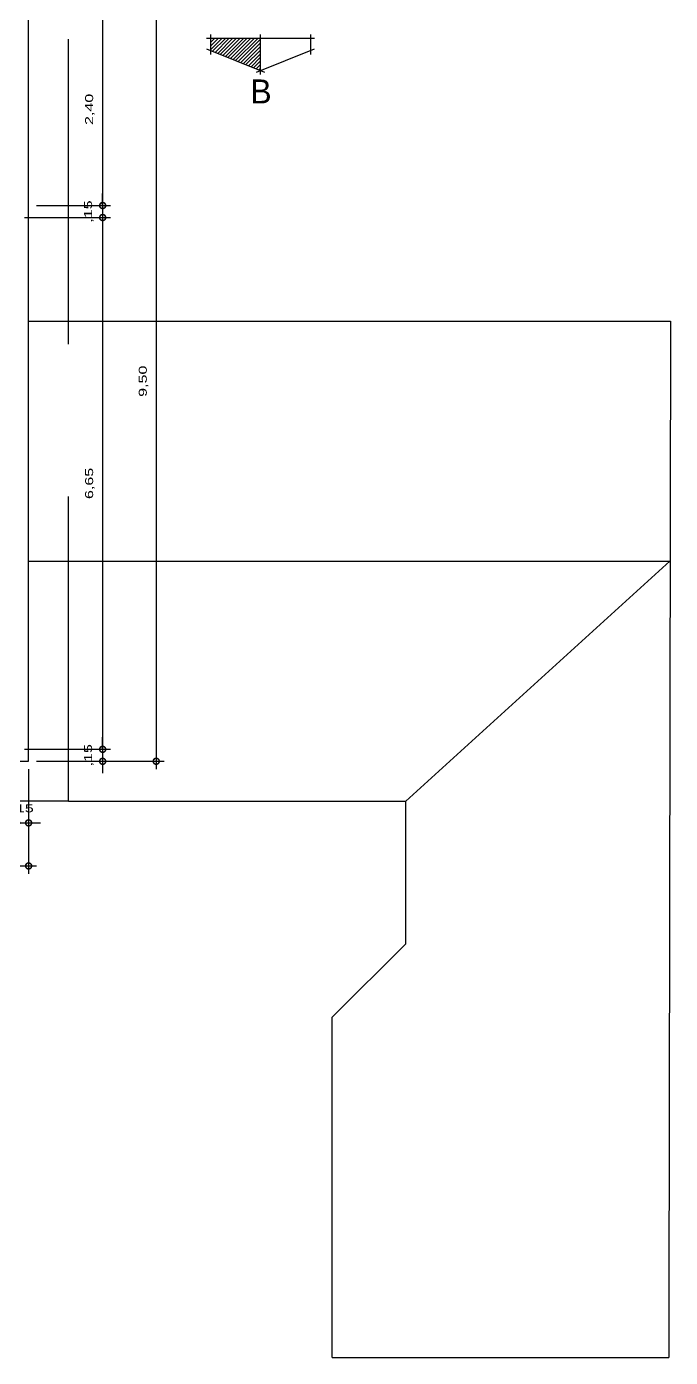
# Model space of a CAD drawing. Header units: millimetres. Extents: x 79.3 to 137.8, y -24.9 to 34.2.
# Drawn here: x 92.95 to 101, y -20.74 to -4.1 of the extents above; entities that cross this region are included whole.
import ezdxf

# ---------------------------------------------------------------- set-up
doc = ezdxf.new("R2010")
doc.units = ezdxf.units.MM
doc.header["$LTSCALE"] = 0.6
doc.header["$MEASUREMENT"] = 0
doc.linetypes.add('HIDDEN', pattern=[9.525, 6.35, -3.175])
doc.layers.get('DEFPOINTS').update_dxf_attribs({"color": 253})
for name, color, linetype in [('0.1', 1, 'Continuous'), ('0.4', 4, 'Continuous'), ('02', 2, 'Continuous'), ('AR-ALV', 5, 'Continuous'), ('AR-PRJ', 12, 'HIDDEN')]:
    doc.layers.add(name, color=color, linetype=linetype)
doc.styles.add('stylUS BT', font='stylu.ttf', dxfattribs={"width": 1.5})
doc.dimstyles.new('ARQ_100 1', dxfattribs={"dimtxt": 0.1, "dimasz": 0.15, "dimexe": 0.1, "dimexo": 0.1, "dimgap": 0.1, "dimtad": 1, "dimzin": 6, "dimtxsty": 'stylUS BT', "dimblk": 'DOTSMALL', "dimcen": 0.1, "dimdle": 0.1, "dimclrd": 256, "dimclre": 256, "dimclrt": 2, "dimaunit": 1, "dimadec": 0, "dimazin": 0, "dimtfac": 1, "dimtmove": 2, "dimatfit": 3, "dimldrblk": 'OPEN30', "dimfxl": 1, "dimtolj": 1, "dimtzin": 0, "dimarcsym": 0})

# ---------------------------------------------------------------- blocks, each defined once
blk = doc.blocks.new('_DOTSMALL')
at = {"color": 0, "linetype": 'ByBlock', "const_width": 0.5}
blk.add_lwpolyline([(-0.0625, 0, 1), (0.0625, 0, 1)], format="xyb", close=True, dxfattribs=at)
blk = doc.blocks.new('*D148')
at = {"layer": '0.1', "lineweight": -2}
for p, q in [((92.823, -13.386), (92.823, -14.156)), ((92.973, -13.386), (92.973, -14.156)), ((92.823, -14.056), (92.673, -14.056)), ((92.823, -14.056), (92.973, -14.056)), ((92.973, -14.056), (93.123, -14.056))]:
    blk.add_line(p, q, dxfattribs=at)
at = {"layer": 'DEFPOINTS', "color": 0, "lineweight": -3}
for p in [(92.823, -13.286), (92.973, -13.286), (92.973, -14.056)]:
    blk.add_point(p, dxfattribs=at)
at = {"layer": '0.1', "lineweight": -2, "xscale": 0.15, "yscale": 0.15, "zscale": 0.15}
blk.add_blockref('_DOTSMALL', (92.823, -14.056), dxfattribs=at)
at = {"layer": '0.1', "lineweight": -2, "xscale": 0.15, "yscale": 0.15, "zscale": 0.15, "rotation": 180}
blk.add_blockref('_DOTSMALL', (92.973, -14.056), dxfattribs=at)
at = {"layer": '0.1', "color": 2, "lineweight": -3, "insert": (92.898, -13.883), "char_height": 0.1, "attachment_point": 5, "style": 'stylUS BT'}
blk.add_mtext('\\A1;,15', dxfattribs=at)
blk = doc.blocks.new('_Open30')
at = {"layer": 'AR-ALV', "color": 0, "lineweight": -2}
for p, q in [((-1, 0.27), (0, 0)), ((0, 0), (-1, -0.27)), ((0, 0), (-1, 0))]:
    blk.add_line(p, q, dxfattribs=at)
blk = doc.blocks.new('*D149')
at = {"layer": '0.1', "lineweight": -2}
for p, q in [((82.723, -13.386), (82.723, -14.694)), ((92.973, -13.386), (92.973, -14.694)), ((82.623, -14.594), (93.073, -14.594))]:
    blk.add_line(p, q, dxfattribs=at)
at = {"layer": 'DEFPOINTS', "color": 0, "lineweight": -3}
for p in [(82.723, -13.286), (92.973, -13.286), (92.973, -14.594)]:
    blk.add_point(p, dxfattribs=at)
at = {"layer": '0.1', "lineweight": -2, "xscale": 0.15, "yscale": 0.15, "zscale": 0.15, "rotation": 180}
blk.add_blockref('_DOTSMALL', (82.723, -14.594), dxfattribs=at)
at = {"layer": '0.1', "lineweight": -2, "xscale": 0.15, "yscale": 0.15, "zscale": 0.15}
blk.add_blockref('_DOTSMALL', (92.973, -14.594), dxfattribs=at)
at = {"layer": '0.1', "color": 2, "lineweight": -3, "insert": (87.848, -14.434), "char_height": 0.1, "attachment_point": 5, "style": 'stylUS BT'}
blk.add_mtext('\\A1;10,25', dxfattribs=at)
blk = doc.blocks.new('*D157')
at = {"layer": '0.1', "lineweight": -2}
for p, q in [((93.073, -3.936), (93.999, -3.936)), ((93.899, -3.836), (93.899, -6.44)), ((93.073, -6.34), (93.999, -6.34))]:
    blk.add_line(p, q, dxfattribs=at)
at = {"layer": 'DEFPOINTS', "color": 0, "lineweight": -3}
for p in [(92.973, -3.936), (92.973, -6.34), (93.899, -6.34)]:
    blk.add_point(p, dxfattribs=at)
at = {"layer": '0.1', "lineweight": -2, "xscale": 0.15, "yscale": 0.15, "zscale": 0.15}
for p, rotation in [((93.899, -3.936), 90), ((93.899, -6.34), 270)]:
    blk.add_blockref('_DOTSMALL', p, dxfattribs=dict(at, rotation=rotation))
at = {"layer": '0.1', "color": 2, "lineweight": -3, "insert": (93.739, -5.138), "char_height": 0.1, "attachment_point": 5, "rotation": 90, "style": 'stylUS BT'}
blk.add_mtext('\\A1;2,40', dxfattribs=at)
blk = doc.blocks.new('*D158')
at = {"layer": '0.1', "lineweight": -2}
for p, q in [((93.899, -6.34), (93.899, -6.19)), ((93.073, -6.34), (93.999, -6.34)), ((93.899, -6.34), (93.899, -6.49)), ((93.073, -6.49), (93.999, -6.49)), ((93.899, -6.49), (93.899, -6.64))]:
    blk.add_line(p, q, dxfattribs=at)
at = {"layer": 'DEFPOINTS', "color": 0, "lineweight": -3}
for p in [(92.973, -6.34), (92.973, -6.49), (93.899, -6.49)]:
    blk.add_point(p, dxfattribs=at)
at = {"layer": '0.1', "lineweight": -2, "xscale": 0.15, "yscale": 0.15, "zscale": 0.15}
for p, rotation in [((93.899, -6.34), 270), ((93.899, -6.49), 90)]:
    blk.add_blockref('_DOTSMALL', p, dxfattribs=dict(at, rotation=rotation))
at = {"layer": '0.1', "color": 2, "lineweight": -3, "insert": (93.726, -6.415), "char_height": 0.1, "attachment_point": 5, "rotation": 90, "style": 'stylUS BT'}
blk.add_mtext('\\A1;,15', dxfattribs=at)
blk = doc.blocks.new('*D159')
at = {"layer": '0.1', "lineweight": -2}
for p, q in [((93.899, -6.39), (93.899, -13.236)), ((92.923, -6.49), (93.999, -6.49)), ((92.923, -13.136), (93.999, -13.136))]:
    blk.add_line(p, q, dxfattribs=at)
at = {"layer": 'DEFPOINTS', "color": 0, "lineweight": -3}
for p in [(92.823, -6.49), (92.823, -13.136), (93.899, -13.136)]:
    blk.add_point(p, dxfattribs=at)
at = {"layer": '0.1', "lineweight": -2, "xscale": 0.15, "yscale": 0.15, "zscale": 0.15}
for p, rotation in [((93.899, -6.49), 90), ((93.899, -13.136), 270)]:
    blk.add_blockref('_DOTSMALL', p, dxfattribs=dict(at, rotation=rotation))
at = {"layer": '0.1', "color": 2, "lineweight": -3, "insert": (93.739, -9.813), "char_height": 0.1, "attachment_point": 5, "rotation": 90, "style": 'stylUS BT'}
blk.add_mtext('\\A1;6,65', dxfattribs=at)
blk = doc.blocks.new('*D160')
at = {"layer": '0.1', "lineweight": -2}
for p, q in [((93.073, -13.136), (93.999, -13.136)), ((93.899, -13.136), (93.899, -12.986)), ((93.899, -13.136), (93.899, -13.286)), ((93.073, -13.286), (93.999, -13.286)), ((93.899, -13.286), (93.899, -13.436))]:
    blk.add_line(p, q, dxfattribs=at)
at = {"layer": 'DEFPOINTS', "color": 0, "lineweight": -3}
for p in [(92.973, -13.136), (92.973, -13.286), (93.899, -13.286)]:
    blk.add_point(p, dxfattribs=at)
at = {"layer": '0.1', "lineweight": -2, "xscale": 0.15, "yscale": 0.15, "zscale": 0.15}
for p, rotation in [((93.899, -13.136), 270), ((93.899, -13.286), 90)]:
    blk.add_blockref('_DOTSMALL', p, dxfattribs=dict(at, rotation=rotation))
at = {"layer": '0.1', "color": 2, "lineweight": -3, "insert": (93.726, -13.211), "char_height": 0.1, "attachment_point": 5, "rotation": 90, "style": 'stylUS BT'}
blk.add_mtext('\\A1;,15', dxfattribs=at)
blk = doc.blocks.new('*D161')
at = {"layer": '0.1', "lineweight": -2}
for p, q in [((93.073, -3.786), (94.669, -3.786)), ((94.569, -3.686), (94.569, -13.386)), ((93.073, -13.286), (94.669, -13.286))]:
    blk.add_line(p, q, dxfattribs=at)
at = {"layer": 'DEFPOINTS', "color": 0, "lineweight": -3}
for p in [(92.973, -3.786), (92.973, -13.286), (94.569, -13.286)]:
    blk.add_point(p, dxfattribs=at)
at = {"layer": '0.1', "lineweight": -2, "xscale": 0.15, "yscale": 0.15, "zscale": 0.15}
for p, rotation in [((94.569, -3.786), 90), ((94.569, -13.286), 270)]:
    blk.add_blockref('_DOTSMALL', p, dxfattribs=dict(at, rotation=rotation))
at = {"layer": '0.1', "color": 2, "lineweight": -3, "insert": (94.41, -8.536), "char_height": 0.1, "attachment_point": 5, "rotation": 90, "style": 'stylUS BT'}
blk.add_mtext('\\A1;9,50', dxfattribs=at)

msp = doc.modelspace()

# ---------------------------------------------------------------- hatches: boundary and pattern name
at = {"layer": '02', "lineweight": -3}
h = msp.add_hatch(dxfattribs=at)
h.set_pattern_fill('ANSI31', color=256, scale=0.01, angle=180, style=0)
h.set_pattern_definition([(225, (91.998165, 10.047877), (0.02245064, -0.02245064), [])])
h.paths.add_polyline_path([(95.248, -4.252), (95.248, -4.402), (95.873, -4.652), (95.873, -4.252)])

# ---------------------------------------------------------------- linework, layer by layer
at = {"layer": '0.1'}
for p, q in [((92.973, -7.786), (101, -7.786)), ((101, -7.786), (100.98, -20.136)), ((92.973, -10.786), (100.995, -10.786)), ((100.995, -10.786), (97.689, -13.786)), ((93.473, -13.786), (97.689, -13.786)), ((97.689, -15.567), (97.689, -13.786)), ((96.77, -16.486), (97.689, -15.567)), ((96.77, -20.736), (96.77, -16.486)), ((96.77, -20.736), (100.98, -20.736))]:
    msp.add_line(p, q, dxfattribs=at)
at = {"layer": '02', "lineweight": -3}
for p, q in [((95.198, -4.382), (95.923, -4.672)), ((95.823, -4.672), (96.548, -4.382))]:
    msp.add_line(p, q, dxfattribs=at)
for points in [[(96.548, -4.252), (95.198, -4.252)], [(95.248, -4.202), (95.248, -4.452)], [(95.873, -4.702), (95.873, -4.202)], [(96.498, -4.202), (96.498, -4.452)]]:
    msp.add_lwpolyline(points, dxfattribs=at)
at = {"layer": 'AR-ALV'}
for p, q in [((92.973, -13.286), (92.973, -3.786)), ((90.873, -13.286), (92.973, -13.286))]:
    msp.add_line(p, q, dxfattribs=at)
at = {"layer": 'AR-PRJ'}
for p, q in [((93.473, -13.786), (93.473, -3.391)), ((93.473, -13.786), (82.223, -13.786)), ((100.98, -20.136), (100.98, -20.736))]:
    msp.add_line(p, q, dxfattribs=at)

# ---------------------------------------------------------------- texts
at = {"layer": '0.4', "insert": (95.745, -4.764), "char_height": 0.3, "width": 0.4515, "attachment_point": 1}
msp.add_mtext('{\\fStylus BT|b0|i0|c0|p34;B}', dxfattribs=at)

# ---------------------------------------------------------------- dimensions: what is measured, and where the dimension line sits
at = {"layer": '0.1', "lineweight": -3}
for base, p1, p2, picture, middle in [((94.569, -13.286), (92.973, -3.786), (92.973, -13.286), '*D161', (94.41, -8.536)), ((93.899, -6.34), (92.973, -3.936), (92.973, -6.34), '*D157', (93.739, -5.138)), ((93.899, -13.136), (92.823, -6.49), (92.823, -13.136), '*D159', (93.739, -9.813))]:
    dim = msp.add_linear_dim(base=base, p1=p1, p2=p2, angle=90, dimstyle='ARQ_100 1', dxfattribs=at)
    dim.commit()
    dim.dimension.update_dxf_attribs({"geometry": picture, "text_midpoint": middle})
for base, p1, p2, picture, middle in [((93.899, -6.49), (92.973, -6.34), (92.973, -6.49), '*D158', (93.726, -6.415)), ((93.899, -13.286), (92.973, -13.136), (92.973, -13.286), '*D160', (93.726, -13.211))]:
    dim = msp.add_linear_dim(base=base, p1=p1, p2=p2, angle=90, dimstyle='ARQ_100 1', dxfattribs=at)
    dim.commit()
    dim.dimension.update_dxf_attribs({"geometry": picture, "text_midpoint": middle, "dimtype": 160})
dim = msp.add_linear_dim(base=(92.973, -14.594), p1=(82.723, -13.286), p2=(92.973, -13.286), dimstyle='ARQ_100 1', dxfattribs=at)
dim.commit()
dim.dimension.update_dxf_attribs({"geometry": '*D149', "text_midpoint": (87.848, -14.434)})
dim = msp.add_linear_dim(base=(92.973, -14.056), p1=(92.823, -13.286), p2=(92.973, -13.286), dimstyle='ARQ_100 1', dxfattribs=at)
dim.commit()
dim.dimension.update_dxf_attribs({"geometry": '*D148', "text_midpoint": (92.898, -13.883), "dimtype": 160})

doc.saveas('drawing.dxf')
